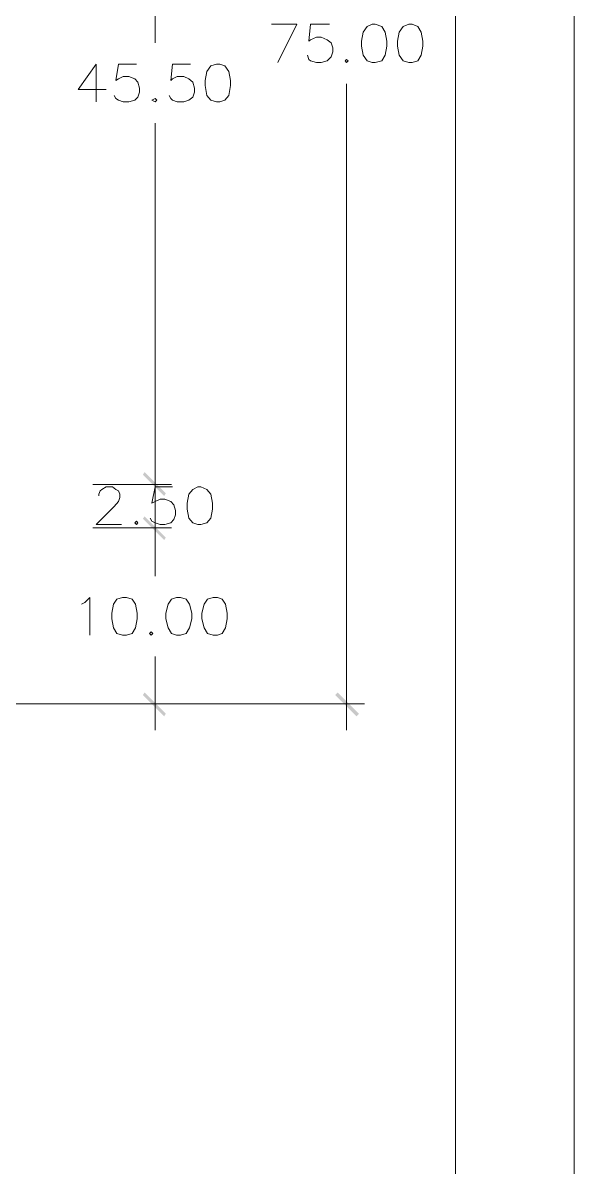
# Model space of a CAD drawing. Header units: inches. Extents: x 0.13 to 4.47, y 0.19 to 3.07.
# Drawn here: x 4.161 to 4.474, y 1.757 to 2.405 of the extents above; entities that cross this region are included whole.
import ezdxf

# ---------------------------------------------------------------- set-up
doc = ezdxf.new("R2010")
doc.units = ezdxf.units.IN
doc.header["$MEASUREMENT"] = 0
for name, color, linetype in [('PDF_PDF5_PDF12_PDF11_0', 7, 'Continuous'), ('PDF_PDF5_PDF12_PDF11_cotas', 7, 'Continuous'), ('PDF_PDF5_PDF12_PDF11_PIEZAS', 7, 'Continuous')]:
    doc.layers.add(name, color=color, linetype=linetype)

msp = doc.modelspace()

# ---------------------------------------------------------------- linework, layer by layer
at = {"layer": 'PDF_PDF5_PDF12_PDF11_0', "lineweight": 5}
for points in [[(4.23657, 2.61318), (4.23657, 2.39398)], [(4.34524, 2.00435), (4.34524, 2.37076)], [(4.23657, 2.12881), (4.23657, 2.34847)], [(4.23657, 2.10698), (4.23657, 2.11906), (4.23657, 2.14367), (4.23657, 2.15574)], [(4.24585, 2.14367), (4.20127, 2.14367), (4.24585, 2.14367)], [(4.23657, 2.13392), (4.23657, 2.09166)], [(4.24585, 2.11906), (4.20127, 2.11906), (4.24585, 2.11906)], [(4.23657, 2.00435), (4.23657, 2.04615)], [(4.11675, 2.01921), (4.35545, 2.01921)], [(4.20127, 2.01921), (4.24585, 2.01921)]]:
    msp.add_lwpolyline(points, dxfattribs=at)
at = {"layer": 'PDF_PDF5_PDF12_PDF11_0', "lineweight": 13}
for points in [[(4.30623, 2.38284), (4.31691, 2.40466), (4.30251, 2.40466)], [(4.33548, 2.40466), (4.3248, 2.40466), (4.32387, 2.39491), (4.3248, 2.39584), (4.32805, 2.39723), (4.33084, 2.39723), (4.33409, 2.39584), (4.33641, 2.39398), (4.33734, 2.3912), (4.33734, 2.38887), (4.33641, 2.38609), (4.33409, 2.38377), (4.33084, 2.38284), (4.32805, 2.38284), (4.3248, 2.38377), (4.32387, 2.38469), (4.32294, 2.38702)], [(4.20313, 2.36055), (4.20313, 2.38191), (4.19291, 2.36751), (4.2087, 2.36751)], [(4.22589, 2.38191), (4.21567, 2.38191), (4.21428, 2.37262), (4.21567, 2.37355), (4.21845, 2.37494), (4.22171, 2.37494), (4.22496, 2.37355), (4.22681, 2.37169), (4.22774, 2.36844), (4.22774, 2.36612), (4.22681, 2.36333), (4.22496, 2.36147), (4.22171, 2.36055), (4.21845, 2.36055), (4.21567, 2.36147), (4.21428, 2.3624), (4.21335, 2.36426)], [(4.25654, 2.38191), (4.24632, 2.38191), (4.24539, 2.37262), (4.24632, 2.37355), (4.24911, 2.37494), (4.25282, 2.37494), (4.25561, 2.37355), (4.25793, 2.37169), (4.25886, 2.36844), (4.25886, 2.36612), (4.25793, 2.36333), (4.25561, 2.36147), (4.25282, 2.36055), (4.24911, 2.36055), (4.24632, 2.36147), (4.24539, 2.3624), (4.24446, 2.36426)], [(4.20452, 2.13717), (4.20452, 2.1381), (4.20545, 2.13996), (4.20638, 2.14088), (4.2087, 2.14228), (4.21242, 2.14228), (4.21428, 2.14088), (4.21567, 2.13996), (4.2166, 2.1381), (4.2166, 2.13624), (4.21567, 2.13392), (4.21335, 2.13113), (4.20313, 2.12091), (4.21753, 2.12091)], [(4.24632, 2.14228), (4.23657, 2.14228), (4.23471, 2.13299), (4.23657, 2.13392), (4.23935, 2.13531), (4.24214, 2.13531), (4.24539, 2.13392), (4.24725, 2.13206), (4.24818, 2.12881), (4.24818, 2.12649), (4.24725, 2.1237), (4.24539, 2.12184), (4.24214, 2.12091), (4.23935, 2.12091), (4.23657, 2.12184), (4.23471, 2.12277), (4.23378, 2.12463)], [(4.19477, 2.07587), (4.19663, 2.0768), (4.19941, 2.07958), (4.19941, 2.05822)]]:
    msp.add_lwpolyline(points, dxfattribs=at)
for points in [[(4.35963, 2.40466), (4.35685, 2.40327), (4.35452, 2.40002), (4.3536, 2.39491), (4.3536, 2.39212), (4.35452, 2.38702), (4.35685, 2.38377), (4.35963, 2.38284), (4.36149, 2.38284), (4.36521, 2.38377), (4.36706, 2.38702), (4.36799, 2.39212), (4.36799, 2.39491), (4.36706, 2.40002), (4.36521, 2.40327), (4.36149, 2.40466)], [(4.38053, 2.40466), (4.37728, 2.40327), (4.37496, 2.40002), (4.37403, 2.39491), (4.37403, 2.39212), (4.37496, 2.38702), (4.37728, 2.38377), (4.38053, 2.38284), (4.38239, 2.38284), (4.38564, 2.38377), (4.3875, 2.38702), (4.38843, 2.39212), (4.38843, 2.39491), (4.3875, 2.40002), (4.38564, 2.40327), (4.38239, 2.40466)], [(4.2714, 2.38191), (4.26815, 2.38098), (4.26582, 2.37773), (4.26489, 2.37262), (4.26489, 2.36983), (4.26582, 2.36426), (4.26815, 2.36147), (4.2714, 2.36055), (4.27325, 2.36055), (4.27604, 2.36147), (4.27836, 2.36426), (4.27929, 2.36983), (4.27929, 2.37262), (4.27836, 2.37773), (4.27604, 2.38098), (4.27325, 2.38191)], [(4.34524, 2.38469), (4.34431, 2.38377), (4.34524, 2.38284), (4.34616, 2.38377)], [(4.23657, 2.3624), (4.23471, 2.36147), (4.23657, 2.36055), (4.2375, 2.36147)], [(4.26072, 2.14228), (4.25793, 2.14088), (4.25561, 2.1381), (4.25468, 2.13299), (4.25468, 2.12974), (4.25561, 2.12463), (4.25793, 2.12184), (4.26072, 2.12091), (4.26257, 2.12091), (4.26582, 2.12184), (4.26815, 2.12463), (4.26907, 2.12974), (4.26907, 2.13299), (4.26815, 2.1381), (4.26582, 2.14088), (4.26257, 2.14228)], [(4.22589, 2.12277), (4.22496, 2.12184), (4.22589, 2.12091), (4.22681, 2.12184)], [(4.21799, 2.07958), (4.21474, 2.07865), (4.21288, 2.07587), (4.21195, 2.07076), (4.21195, 2.06751), (4.21288, 2.0624), (4.21474, 2.05915), (4.21799, 2.05822), (4.22031, 2.05822), (4.22356, 2.05915), (4.22542, 2.0624), (4.22635, 2.06751), (4.22635, 2.07076), (4.22542, 2.07587), (4.22356, 2.07865), (4.22031, 2.07958)], [(4.24864, 2.07958), (4.24585, 2.07865), (4.244, 2.07587), (4.2426, 2.07076), (4.2426, 2.06751), (4.244, 2.0624), (4.24585, 2.05915), (4.24864, 2.05822), (4.25096, 2.05822), (4.25421, 2.05915), (4.25607, 2.0624), (4.25746, 2.06751), (4.25746, 2.07076), (4.25607, 2.07587), (4.25421, 2.07865), (4.25096, 2.07958)], [(4.26954, 2.07958), (4.26629, 2.07865), (4.26443, 2.07587), (4.26304, 2.07076), (4.26304, 2.06751), (4.26443, 2.0624), (4.26629, 2.05915), (4.26954, 2.05822), (4.27186, 2.05822), (4.27465, 2.05915), (4.2765, 2.0624), (4.27743, 2.06751), (4.27743, 2.07076), (4.2765, 2.07587), (4.27465, 2.07865), (4.27186, 2.07958)], [(4.23424, 2.06008), (4.23332, 2.05915), (4.23424, 2.05822), (4.23517, 2.05915)]]:
    msp.add_lwpolyline(points, close=True, dxfattribs=at)
at = {"layer": 'PDF_PDF5_PDF12_PDF11_0', "transparency": 33554559}
for points in [[(4.23053, 2.15064), (4.2296, 2.14924), (4.2426, 2.13856)], [(4.23053, 2.15064), (4.2296, 2.14924), (4.2426, 2.13856)], [(4.2296, 2.14924), (4.2426, 2.13856), (4.24167, 2.13717)], [(4.2296, 2.14924), (4.2426, 2.13856), (4.24167, 2.13717)], [(4.2426, 2.11348), (4.2296, 2.12417), (4.23053, 2.12556)], [(4.2426, 2.11348), (4.2296, 2.12417), (4.23053, 2.12556)], [(4.24167, 2.11209), (4.2426, 2.11348), (4.2296, 2.12417)], [(4.24167, 2.11209), (4.2426, 2.11348), (4.2296, 2.12417)], [(4.23053, 2.02571), (4.2296, 2.02432), (4.2426, 2.01364)], [(4.2296, 2.02432), (4.2426, 2.01364), (4.24167, 2.01225)], [(4.34013, 2.02571), (4.33873, 2.02432), (4.3522, 2.01364)], [(4.33873, 2.02432), (4.3522, 2.01364), (4.35081, 2.01225)]]:
    msp.add_solid(points, dxfattribs=at)
at = {"layer": 'PDF_PDF5_PDF12_PDF11_cotas', "lineweight": 5}
msp.add_lwpolyline([(0.19814, 3.00281), (4.407, 3.00281), (4.407, 0.2531), (0.19814, 0.2531)], close=True, dxfattribs=at)
at = {"layer": 'PDF_PDF5_PDF12_PDF11_PIEZAS', "lineweight": 5}
msp.add_lwpolyline([(4.47434, 3.07015), (4.47434, 0.18576), (0.13081, 0.18576), (0.13081, 3.07015)], close=True, dxfattribs=at)

doc.saveas('drawing.dxf')
